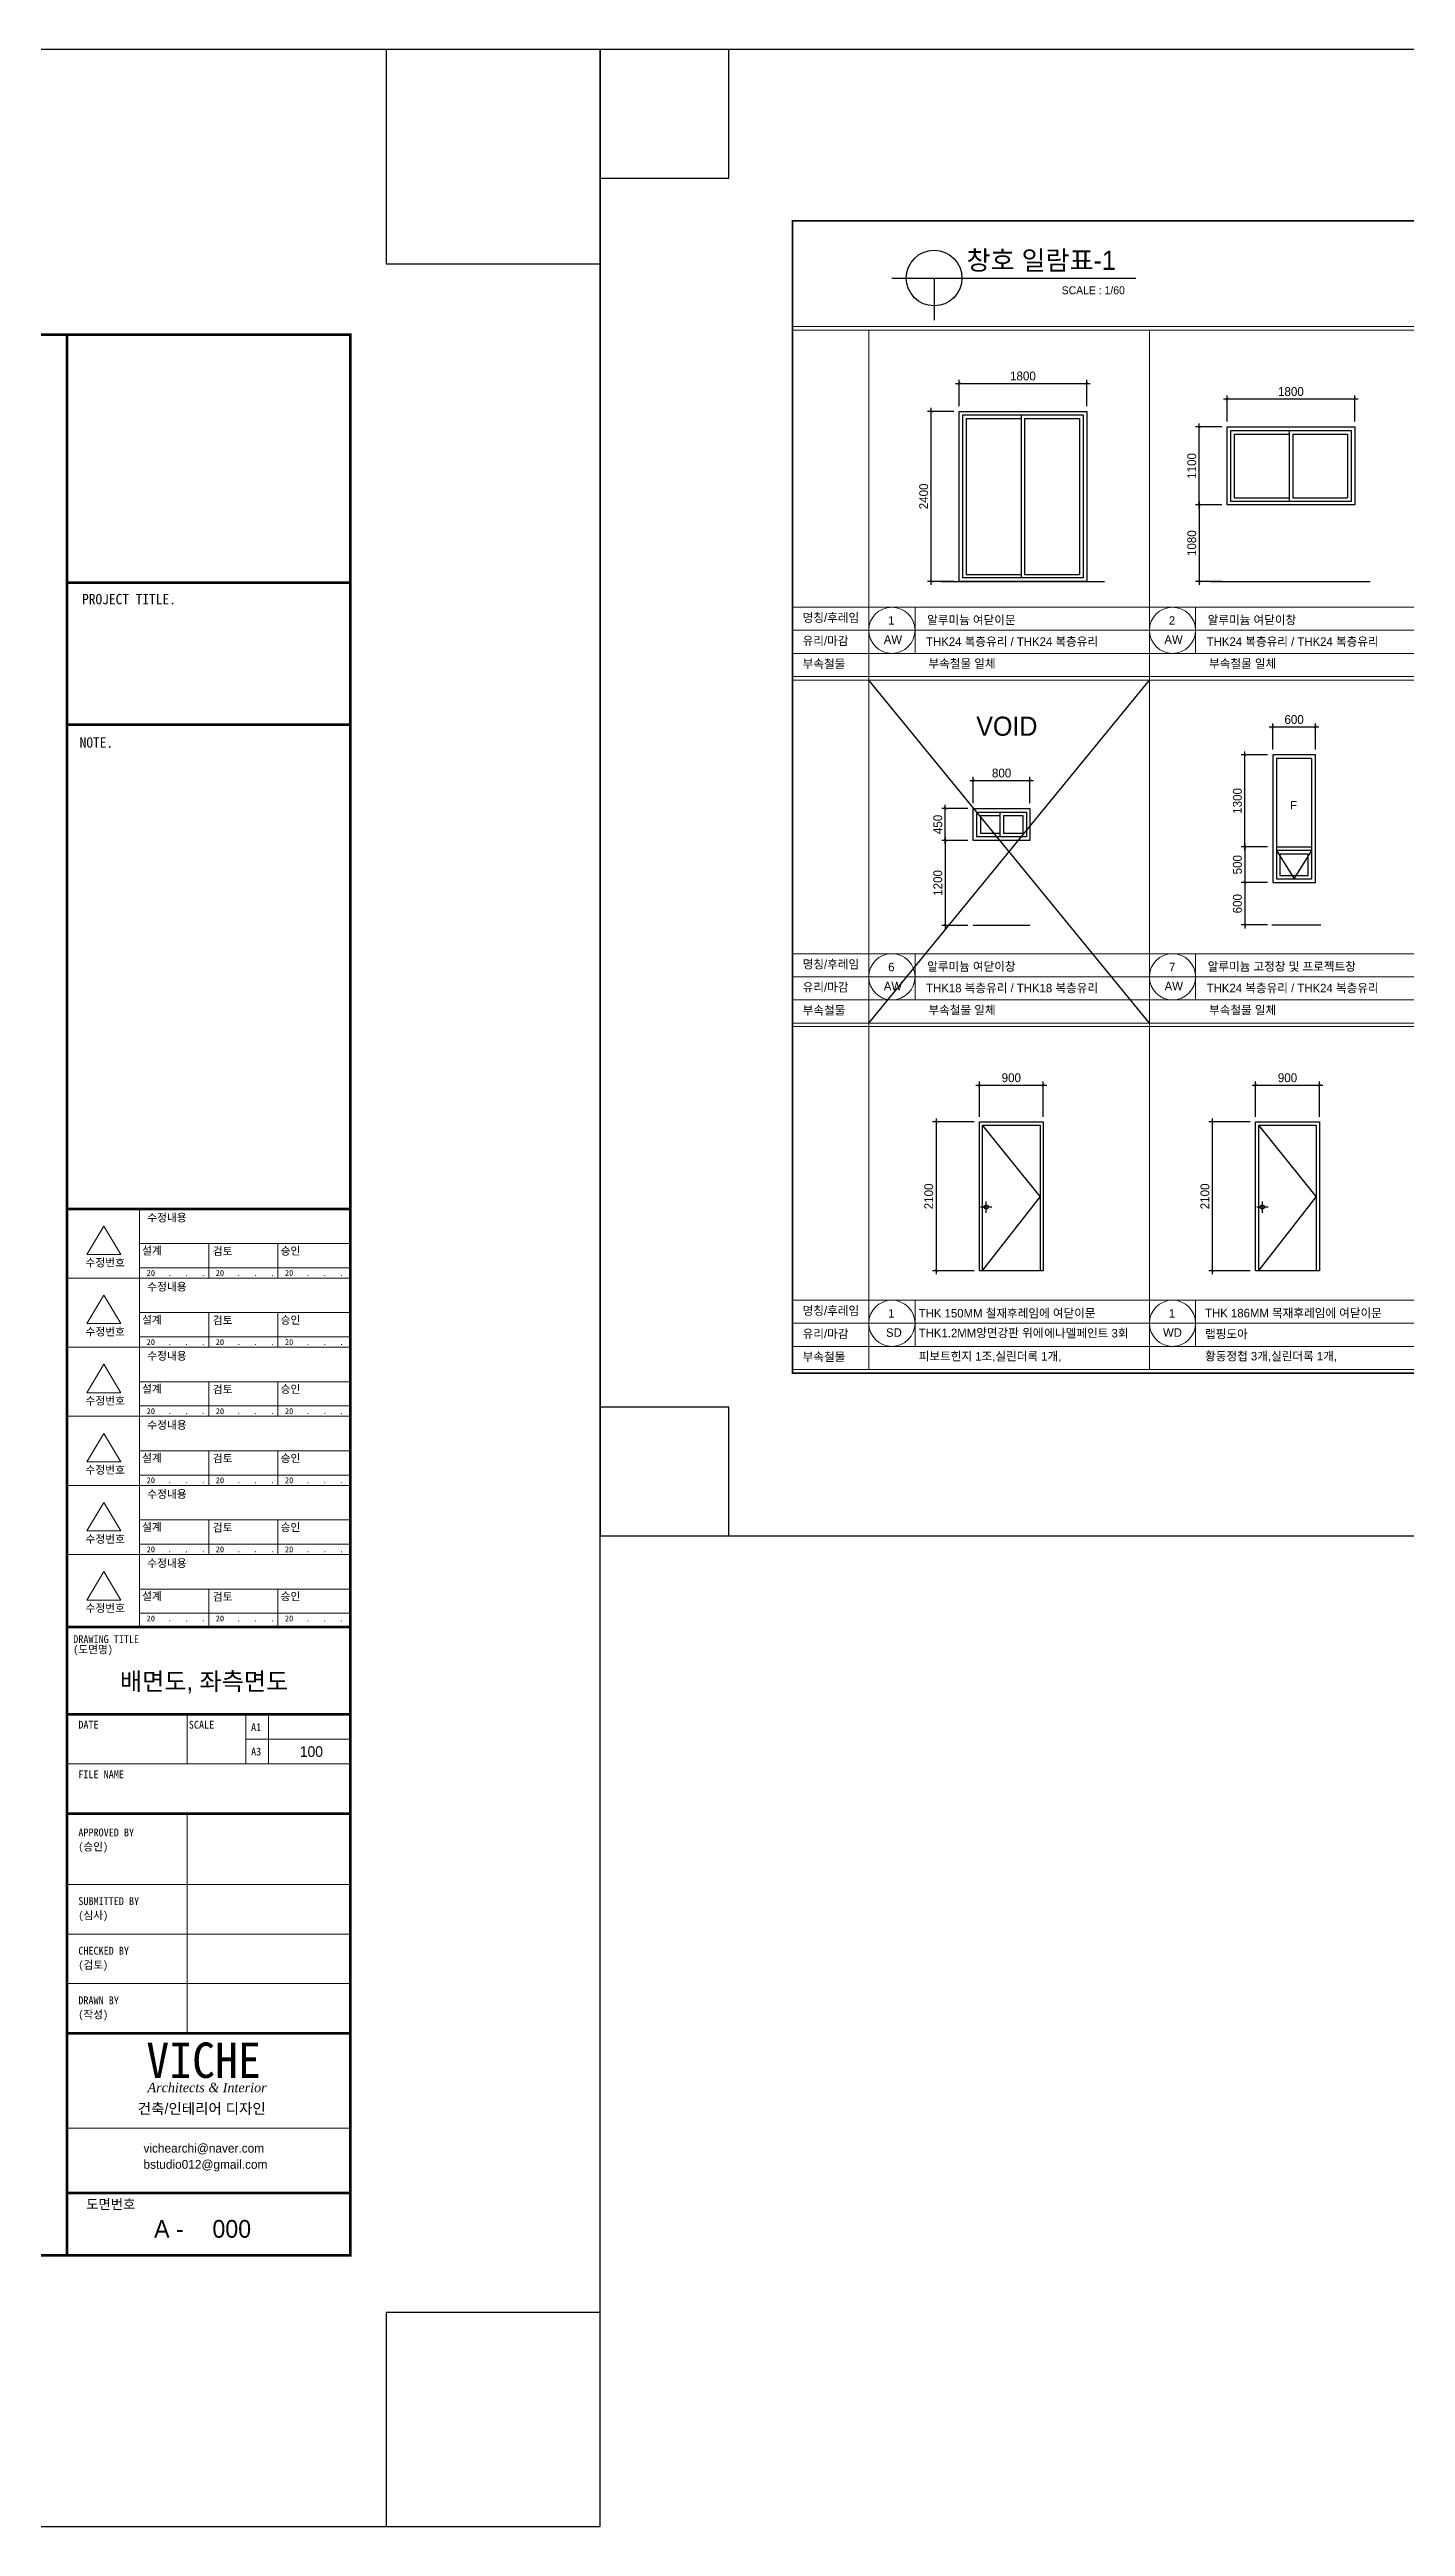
# Model space of a CAD drawing. Header units: millimetres. Extents: x 2237537 to 2823092, y 532110 to 734861.
# Drawn here: x 2440566 to 2459702, y 664947 to 699904 of the extents above; entities that cross this region are included whole.
import ezdxf
from ezdxf.enums import TextEntityAlignment as Align
from ezdxf.lldxf.tags import DXFTag

# ---------------------------------------------------------------- set-up
doc = ezdxf.new("R2010")
doc.units = ezdxf.units.MM
doc.header["$LTSCALE"] = 300
doc.header["$MEASUREMENT"] = 0
doc.layers.get('0').update_dxf_attribs({"lineweight": 0})
for name, color, linetype in [('2', 2, 'Continuous'), ("A'_CWAL", 2, 'Continuous'), ('A-ELEV-2', 2, 'Continuous'), ('A-GLAZ-SILL', 1, 'Continuous'), ('A-SHT', 9, 'Continuous'), ('BOX-T1', 3, 'Continuous'), ('BOX-T2', 4, 'Continuous'), ('CEN', 1, 'CEN'), ('COL', 2, 'Continuous'), ('DIM', 7, 'Continuous'), ('ELE', 6, 'Continuous'), ('Elev_Plan_S', 7, 'Continuous'), ('FORM', 4, 'Continuous'), ('TEX', 3, 'Continuous'), ('WALL1', 2, 'Continuous'), ('WID', 4, 'Continuous'), ('도면층4', 3, 'Continuous')]:
    doc.layers.add(name, color=color, linetype=linetype)
doc.styles.add('box3', font='Expo M.ttf')
doc.styles.add('box4', font='GulimChe.ttf')
doc.styles.add('doul2', font='TIMESI.TTF')
doc.styles.add('M', font='H2HDRM.TTF')
doc.styles.add('RXHS', font='Expo M.ttf')
doc.styles.add('STYLE1', font='DotumChe.ttf')
doc.styles.add('도면명', font='H2HDRM.TTF')
doc.styles.add('주열', font='Dotum.ttf')
doc.styles.add('타이틀', font='H2HDRM.TTF')
tags = doc.linetypes.add('CEN', pattern=[62, 60, -1, 0, -1]).pattern_tags.tags
tags[10:11] = [DXFTag(74, 4), DXFTag(75, 0), DXFTag(340, '0'), DXFTag(46, 1.0), DXFTag(50, 0.0), DXFTag(44, 0.0), DXFTag(45, 0.0)]
tags[8:9] = [DXFTag(74, 4), DXFTag(75, 0), DXFTag(340, '0'), DXFTag(46, 1.0), DXFTag(50, 0.0), DXFTag(44, 0.0), DXFTag(45, 0.0)]
tags[6:7] = [DXFTag(74, 4), DXFTag(75, 0), DXFTag(340, '0'), DXFTag(46, 1.0), DXFTag(50, 0.0), DXFTag(44, 0.0), DXFTag(45, 0.0)]
tags[4:5] = [DXFTag(74, 4), DXFTag(75, 0), DXFTag(340, '0'), DXFTag(46, 1.0), DXFTag(50, 0.0), DXFTag(44, 0.0), DXFTag(45, 0.0)]
doc.dimstyles.new('M_DIMS_1_50', dxfattribs={"dimscale": 25, "dimtxt": 5, "dimasz": 1.5, "dimexe": 2, "dimexo": 3, "dimgap": 1, "dimtad": 0, "dimdec": 0, "dimlfac": -1, "dimzin": 3, "dimdsep": 46, "dimtxsty": 'M', "dimblk": 'ARCHTICK', "dimcen": 1, "dimdle": 2, "dimclrt": 256, "dimadec": 0, "dimazin": 0, "dimtfac": 0.75, "dimtdec": 0, "dimtix": 1, "dimtmove": 1, "dimatfit": 3, "dimfxl": 1, "dimtvp": 0.75, "dimtolj": 1, "dimtzin": 0, "dimlwd": -1, "dimlwe": -1, "dimarcsym": 0})

# ---------------------------------------------------------------- blocks, each defined once
blk = doc.blocks.new('_ArchTick')
at = {"color": 0, "linetype": 'ByBlock', "const_width": 0.15}
blk.add_lwpolyline([(-0.5, -0.5), (0.5, 0.5)], dxfattribs=at)
blk = doc.blocks.new('*D82')
at = {"layer": 'DEFPOINTS', "color": 0, "ltscale": 10000}
for p in [(2453689, 684768), (2453079, 682668), (2453689, 682668)]:
    blk.add_point(p, dxfattribs=at)
at = {"layer": 'Elev_Plan_S', "color": 0, "ltscale": 10000}
for p, q in [((2453079, 684818), (2453079, 682618)), ((2453614, 684768), (2453029, 684768)), ((2453614, 682668), (2453029, 682668))]:
    blk.add_line(p, q, dxfattribs=at)
at = {"layer": 'Elev_Plan_S', "color": 0, "ltscale": 10000, "xscale": 37.5, "yscale": 37.5, "zscale": 37.5}
for p, rotation in [((2453079, 684768), 90), ((2453079, 682668), 270)]:
    blk.add_blockref('_ArchTick', p, dxfattribs=dict(at, rotation=rotation))
at = {"layer": 'Elev_Plan_S', "ltscale": 10000, "insert": (2452974, 683718), "char_height": 125, "attachment_point": 5, "rotation": 90, "style": 'M'}
blk.add_mtext('\\A1;2100', dxfattribs=at)
blk = doc.blocks.new('*D83')
at = {"layer": 'DEFPOINTS', "color": 0, "ltscale": 10000}
for p in [(2454589, 685288), (2453689, 684768), (2454589, 684768)]:
    blk.add_point(p, dxfattribs=at)
at = {"layer": 'Elev_Plan_S', "color": 0, "ltscale": 10000}
for p, q in [((2453639, 685288), (2454639, 685288)), ((2453689, 684843), (2453689, 685338)), ((2454589, 684843), (2454589, 685338))]:
    blk.add_line(p, q, dxfattribs=at)
at = {"layer": 'Elev_Plan_S', "color": 0, "ltscale": 10000, "xscale": 37.5, "yscale": 37.5, "zscale": 37.5, "rotation": 180}
blk.add_blockref('_ArchTick', (2453689, 685288), dxfattribs=at)
at = {"layer": 'Elev_Plan_S', "color": 0, "ltscale": 10000, "xscale": 37.5, "yscale": 37.5, "zscale": 37.5}
blk.add_blockref('_ArchTick', (2454589, 685288), dxfattribs=at)
at = {"layer": 'Elev_Plan_S', "ltscale": 10000, "insert": (2454139, 685392), "char_height": 125, "attachment_point": 5, "style": 'M'}
blk.add_mtext('\\A1;900', dxfattribs=at)
blk = doc.blocks.new('*D84')
at = {"layer": 'DEFPOINTS', "color": 0, "ltscale": 10000}
for p in [(2457587, 684768), (2456976, 682668), (2457587, 682668)]:
    blk.add_point(p, dxfattribs=at)
at = {"layer": 'Elev_Plan_S', "color": 0, "ltscale": 10000}
for p, q in [((2456976, 684818), (2456976, 682618)), ((2457512, 684768), (2456926, 684768)), ((2457512, 682668), (2456926, 682668))]:
    blk.add_line(p, q, dxfattribs=at)
at = {"layer": 'Elev_Plan_S', "color": 0, "ltscale": 10000, "xscale": 37.5, "yscale": 37.5, "zscale": 37.5}
for p, rotation in [((2456976, 684768), 90), ((2456976, 682668), 270)]:
    blk.add_blockref('_ArchTick', p, dxfattribs=dict(at, rotation=rotation))
at = {"layer": 'Elev_Plan_S', "ltscale": 10000, "insert": (2456872, 683718), "char_height": 125, "attachment_point": 5, "rotation": 90, "style": 'M'}
blk.add_mtext('\\A1;2100', dxfattribs=at)
blk = doc.blocks.new('*D85')
at = {"layer": 'DEFPOINTS', "color": 0, "ltscale": 10000}
for p in [(2458487, 685288), (2457587, 684768), (2458487, 684768)]:
    blk.add_point(p, dxfattribs=at)
at = {"layer": 'Elev_Plan_S', "color": 0, "ltscale": 10000}
for p, q in [((2457537, 685288), (2458537, 685288)), ((2457587, 684843), (2457587, 685338)), ((2458487, 684843), (2458487, 685338))]:
    blk.add_line(p, q, dxfattribs=at)
at = {"layer": 'Elev_Plan_S', "color": 0, "ltscale": 10000, "xscale": 37.5, "yscale": 37.5, "zscale": 37.5, "rotation": 180}
blk.add_blockref('_ArchTick', (2457587, 685288), dxfattribs=at)
at = {"layer": 'Elev_Plan_S', "color": 0, "ltscale": 10000, "xscale": 37.5, "yscale": 37.5, "zscale": 37.5}
blk.add_blockref('_ArchTick', (2458487, 685288), dxfattribs=at)
at = {"layer": 'Elev_Plan_S', "ltscale": 10000, "insert": (2458037, 685392), "char_height": 125, "attachment_point": 5, "style": 'M'}
blk.add_mtext('\\A1;900', dxfattribs=at)
blk = doc.blocks.new('*D86')
at = {"layer": 'DEFPOINTS', "color": 0, "ltscale": 10000}
for p in [(2457185, 693477), (2456790, 692397), (2457185, 692397)]:
    blk.add_point(p, dxfattribs=at)
at = {"layer": 'Elev_Plan_S', "color": 0, "ltscale": 10000}
for p, q in [((2457110, 693477), (2456740, 693477)), ((2456790, 693527), (2456790, 692347)), ((2457110, 692397), (2456740, 692397))]:
    blk.add_line(p, q, dxfattribs=at)
at = {"layer": 'Elev_Plan_S', "color": 0, "ltscale": 10000, "xscale": 37.5, "yscale": 37.5, "zscale": 37.5}
for p, rotation in [((2456790, 693477), 90), ((2456790, 692397), 270)]:
    blk.add_blockref('_ArchTick', p, dxfattribs=dict(at, rotation=rotation))
at = {"layer": 'Elev_Plan_S', "ltscale": 10000, "insert": (2456686, 692937), "char_height": 125, "attachment_point": 5, "rotation": 90, "style": 'M'}
blk.add_mtext('\\A1;1080', dxfattribs=at)
blk = doc.blocks.new('*D87')
at = {"layer": 'DEFPOINTS', "color": 0, "ltscale": 10000}
for p in [(2456790, 694577), (2457185, 694577), (2457185, 693477)]:
    blk.add_point(p, dxfattribs=at)
at = {"layer": 'Elev_Plan_S', "color": 0, "ltscale": 10000}
for p, q in [((2456790, 693427), (2456790, 694627)), ((2457110, 694577), (2456740, 694577)), ((2457110, 693477), (2456740, 693477))]:
    blk.add_line(p, q, dxfattribs=at)
at = {"layer": 'Elev_Plan_S', "color": 0, "ltscale": 10000, "xscale": 37.5, "yscale": 37.5, "zscale": 37.5}
for p, rotation in [((2456790, 694577), 90), ((2456790, 693477), 270)]:
    blk.add_blockref('_ArchTick', p, dxfattribs=dict(at, rotation=rotation))
at = {"layer": 'Elev_Plan_S', "ltscale": 10000, "insert": (2456686, 694027), "char_height": 125, "attachment_point": 5, "rotation": 90, "style": 'M'}
blk.add_mtext('\\A1;1100', dxfattribs=at)
blk = doc.blocks.new('*D88')
at = {"layer": 'DEFPOINTS', "color": 0, "ltscale": 10000}
for p in [(2458985, 694972), (2457185, 694577), (2458985, 694577)]:
    blk.add_point(p, dxfattribs=at)
at = {"layer": 'Elev_Plan_S', "color": 0, "ltscale": 10000}
for p, q in [((2457135, 694972), (2459035, 694972)), ((2457185, 694652), (2457185, 695022)), ((2458985, 694652), (2458985, 695022))]:
    blk.add_line(p, q, dxfattribs=at)
at = {"layer": 'Elev_Plan_S', "color": 0, "ltscale": 10000, "xscale": 37.5, "yscale": 37.5, "zscale": 37.5, "rotation": 180}
blk.add_blockref('_ArchTick', (2457185, 694972), dxfattribs=at)
at = {"layer": 'Elev_Plan_S', "color": 0, "ltscale": 10000, "xscale": 37.5, "yscale": 37.5, "zscale": 37.5}
blk.add_blockref('_ArchTick', (2458985, 694972), dxfattribs=at)
at = {"layer": 'Elev_Plan_S', "ltscale": 10000, "insert": (2458085, 695076), "char_height": 125, "attachment_point": 5, "style": 'M'}
blk.add_mtext('\\A1;1800', dxfattribs=at)
blk = doc.blocks.new('*D7')
at = {"layer": 'DEFPOINTS', "color": 0, "ltscale": 10000}
for p in [(2453008, 694797), (2453403, 694797), (2453403, 692397)]:
    blk.add_point(p, dxfattribs=at)
at = {"layer": 'Elev_Plan_S', "color": 0, "ltscale": 10000}
for p, q in [((2453328, 694797), (2452958, 694797)), ((2453008, 692347), (2453008, 694847)), ((2453328, 692397), (2452958, 692397))]:
    blk.add_line(p, q, dxfattribs=at)
at = {"layer": 'Elev_Plan_S', "color": 0, "ltscale": 10000, "xscale": 37.5, "yscale": 37.5, "zscale": 37.5}
for p, rotation in [((2453008, 694797), 90), ((2453008, 692397), 270)]:
    blk.add_blockref('_ArchTick', p, dxfattribs=dict(at, rotation=rotation))
at = {"layer": 'Elev_Plan_S', "ltscale": 10000, "insert": (2452903, 693597), "char_height": 125, "attachment_point": 5, "rotation": 90, "style": 'M'}
blk.add_mtext('\\A1;2400', dxfattribs=at)
blk = doc.blocks.new('*D8')
at = {"layer": 'DEFPOINTS', "color": 0, "ltscale": 10000}
for p in [(2455203, 695192), (2453403, 694797), (2455203, 694797)]:
    blk.add_point(p, dxfattribs=at)
at = {"layer": 'Elev_Plan_S', "color": 0, "ltscale": 10000}
for p, q in [((2453353, 695192), (2455253, 695192)), ((2453403, 694872), (2453403, 695242)), ((2455203, 694872), (2455203, 695242))]:
    blk.add_line(p, q, dxfattribs=at)
at = {"layer": 'Elev_Plan_S', "color": 0, "ltscale": 10000, "xscale": 37.5, "yscale": 37.5, "zscale": 37.5, "rotation": 180}
blk.add_blockref('_ArchTick', (2453403, 695192), dxfattribs=at)
at = {"layer": 'Elev_Plan_S', "color": 0, "ltscale": 10000, "xscale": 37.5, "yscale": 37.5, "zscale": 37.5}
blk.add_blockref('_ArchTick', (2455203, 695192), dxfattribs=at)
at = {"layer": 'Elev_Plan_S', "ltscale": 10000, "insert": (2454303, 695296), "char_height": 125, "attachment_point": 5, "style": 'M'}
blk.add_mtext('\\A1;1800', dxfattribs=at)
blk = doc.blocks.new('*D161')
at = {"layer": 'DEFPOINTS', "color": 0, "ltscale": 10000}
for p in [(2453602, 688742), (2453207, 687542), (2453602, 687542)]:
    blk.add_point(p, dxfattribs=at)
at = {"layer": 'Elev_Plan_S', "color": 0, "ltscale": 10000}
for p, q in [((2453527, 688742), (2453157, 688742)), ((2453207, 688792), (2453207, 687492)), ((2453527, 687542), (2453157, 687542))]:
    blk.add_line(p, q, dxfattribs=at)
at = {"layer": 'Elev_Plan_S', "color": 0, "ltscale": 10000, "xscale": 37.5, "yscale": 37.5, "zscale": 37.5}
for p, rotation in [((2453207, 688742), 90), ((2453207, 687542), 270)]:
    blk.add_blockref('_ArchTick', p, dxfattribs=dict(at, rotation=rotation))
at = {"layer": 'Elev_Plan_S', "ltscale": 10000, "insert": (2453102, 688142), "char_height": 125, "attachment_point": 5, "rotation": 90, "style": 'M'}
blk.add_mtext('\\A1;1200', dxfattribs=at)
blk = doc.blocks.new('*D162')
at = {"layer": 'DEFPOINTS', "color": 0, "ltscale": 10000}
for p in [(2453207, 689192), (2453602, 689192), (2453602, 688742)]:
    blk.add_point(p, dxfattribs=at)
at = {"layer": 'Elev_Plan_S', "color": 0, "ltscale": 10000}
for p, q in [((2453527, 689192), (2453157, 689192)), ((2453207, 688692), (2453207, 689242)), ((2453527, 688742), (2453157, 688742))]:
    blk.add_line(p, q, dxfattribs=at)
at = {"layer": 'Elev_Plan_S', "color": 0, "ltscale": 10000, "xscale": 37.5, "yscale": 37.5, "zscale": 37.5}
for p, rotation in [((2453207, 689192), 90), ((2453207, 688742), 270)]:
    blk.add_blockref('_ArchTick', p, dxfattribs=dict(at, rotation=rotation))
at = {"layer": 'Elev_Plan_S', "ltscale": 10000, "insert": (2453102, 688967), "char_height": 125, "attachment_point": 5, "rotation": 90, "style": 'M'}
blk.add_mtext('\\A1;450', dxfattribs=at)
blk = doc.blocks.new('*D163')
at = {"layer": 'DEFPOINTS', "color": 0, "ltscale": 10000}
for p in [(2454402, 689587), (2453602, 689192), (2454402, 689192)]:
    blk.add_point(p, dxfattribs=at)
at = {"layer": 'Elev_Plan_S', "color": 0, "ltscale": 10000}
for p, q in [((2453552, 689587), (2454452, 689587)), ((2453602, 689267), (2453602, 689637)), ((2454402, 689267), (2454402, 689637))]:
    blk.add_line(p, q, dxfattribs=at)
at = {"layer": 'Elev_Plan_S', "color": 0, "ltscale": 10000, "xscale": 37.5, "yscale": 37.5, "zscale": 37.5, "rotation": 180}
blk.add_blockref('_ArchTick', (2453602, 689587), dxfattribs=at)
at = {"layer": 'Elev_Plan_S', "color": 0, "ltscale": 10000, "xscale": 37.5, "yscale": 37.5, "zscale": 37.5}
blk.add_blockref('_ArchTick', (2454402, 689587), dxfattribs=at)
at = {"layer": 'Elev_Plan_S', "ltscale": 10000, "insert": (2454002, 689692), "char_height": 125, "attachment_point": 5, "style": 'M'}
blk.add_mtext('\\A1;800', dxfattribs=at)
blk = doc.blocks.new('*D164')
at = {"layer": 'DEFPOINTS', "color": 0, "ltscale": 10000}
for p in [(2457830, 688649), (2457435, 688149), (2457830, 688149)]:
    blk.add_point(p, dxfattribs=at)
at = {"layer": 'Elev_Plan_S', "color": 0, "ltscale": 10000}
for p, q in [((2457435, 688699), (2457435, 688099)), ((2457755, 688649), (2457385, 688649)), ((2457755, 688149), (2457385, 688149))]:
    blk.add_line(p, q, dxfattribs=at)
at = {"layer": 'Elev_Plan_S', "color": 0, "ltscale": 10000, "xscale": 37.5, "yscale": 37.5, "zscale": 37.5}
for p, rotation in [((2457435, 688649), 90), ((2457435, 688149), 270)]:
    blk.add_blockref('_ArchTick', p, dxfattribs=dict(at, rotation=rotation))
at = {"layer": 'Elev_Plan_S', "ltscale": 10000, "insert": (2457330, 688399), "char_height": 125, "attachment_point": 5, "rotation": 90, "style": 'M'}
blk.add_mtext('\\A1;500', dxfattribs=at)
blk = doc.blocks.new('*D165')
at = {"layer": 'DEFPOINTS', "color": 0, "ltscale": 10000}
for p in [(2457435, 689949), (2457830, 689949), (2457830, 688649)]:
    blk.add_point(p, dxfattribs=at)
at = {"layer": 'Elev_Plan_S', "color": 0, "ltscale": 10000}
for p, q in [((2457755, 689949), (2457385, 689949)), ((2457435, 688599), (2457435, 689999)), ((2457755, 688649), (2457385, 688649))]:
    blk.add_line(p, q, dxfattribs=at)
at = {"layer": 'Elev_Plan_S', "color": 0, "ltscale": 10000, "xscale": 37.5, "yscale": 37.5, "zscale": 37.5}
for p, rotation in [((2457435, 689949), 90), ((2457435, 688649), 270)]:
    blk.add_blockref('_ArchTick', p, dxfattribs=dict(at, rotation=rotation))
at = {"layer": 'Elev_Plan_S', "ltscale": 10000, "insert": (2457330, 689299), "char_height": 125, "attachment_point": 5, "rotation": 90, "style": 'M'}
blk.add_mtext('\\A1;1300', dxfattribs=at)
blk = doc.blocks.new('*D166')
at = {"layer": 'DEFPOINTS', "color": 0, "ltscale": 10000}
for p in [(2458430, 690344), (2457830, 689949), (2458430, 689949)]:
    blk.add_point(p, dxfattribs=at)
at = {"layer": 'Elev_Plan_S', "color": 0, "ltscale": 10000}
for p, q in [((2457780, 690344), (2458480, 690344)), ((2457830, 690024), (2457830, 690394)), ((2458430, 690024), (2458430, 690394))]:
    blk.add_line(p, q, dxfattribs=at)
at = {"layer": 'Elev_Plan_S', "color": 0, "ltscale": 10000, "xscale": 37.5, "yscale": 37.5, "zscale": 37.5, "rotation": 180}
blk.add_blockref('_ArchTick', (2457830, 690344), dxfattribs=at)
at = {"layer": 'Elev_Plan_S', "color": 0, "ltscale": 10000, "xscale": 37.5, "yscale": 37.5, "zscale": 37.5}
blk.add_blockref('_ArchTick', (2458430, 690344), dxfattribs=at)
at = {"layer": 'Elev_Plan_S', "ltscale": 10000, "insert": (2458130, 690448), "char_height": 125, "attachment_point": 5, "style": 'M'}
blk.add_mtext('\\A1;600', dxfattribs=at)
blk = doc.blocks.new('*D167')
at = {"layer": 'DEFPOINTS', "color": 0, "ltscale": 10000}
for p in [(2457830, 688149), (2457435, 687549), (2457830, 687549)]:
    blk.add_point(p, dxfattribs=at)
at = {"layer": 'Elev_Plan_S', "color": 0, "ltscale": 10000}
for p, q in [((2457755, 688149), (2457385, 688149)), ((2457435, 688199), (2457435, 687499)), ((2457755, 687549), (2457385, 687549))]:
    blk.add_line(p, q, dxfattribs=at)
at = {"layer": 'Elev_Plan_S', "color": 0, "ltscale": 10000, "xscale": 37.5, "yscale": 37.5, "zscale": 37.5}
for p, rotation in [((2457435, 688149), 90), ((2457435, 687549), 270)]:
    blk.add_blockref('_ArchTick', p, dxfattribs=dict(at, rotation=rotation))
at = {"layer": 'Elev_Plan_S', "ltscale": 10000, "insert": (2457330, 687849), "char_height": 125, "attachment_point": 5, "rotation": 90, "style": 'M'}
blk.add_mtext('\\A1;600', dxfattribs=at)
blk = doc.blocks.new('FORM')
for p, q in [((156736, 34982), (156736, 34282)), ((157563, 34982), (157563, 34282)), ((157883, 34982), (157883, 34282)), ((157563, 34632), (159038, 34632)), ((155038, 34282), (159038, 34282)), ((156736, 33582), (156736, 30482)), ((155038, 32582), (159038, 32582)), ((155038, 31882), (159038, 31882)), ((155038, 31182), (159038, 31182))]:
    blk.add_line(p, q)
for points in [[(156063, 42115), (156063, 41140)], [(155561, 41874), (155320, 41473), (155801, 41473), (155561, 41874)], [(156063, 41627), (159038, 41627)], [(157039, 41627), (157039, 41140)], [(158014, 41627), (158014, 41140)], [(156063, 41286), (159038, 41286)], [(155038, 41140), (159038, 41140)], [(155038, 41140), (159038, 41140)], [(156063, 41140), (156063, 40164)], [(155561, 40899), (155320, 40497), (155801, 40497), (155561, 40899)], [(156063, 40652), (159038, 40652)], [(157039, 40652), (157039, 40164)], [(158014, 40652), (158014, 40164)], [(156063, 40311), (159038, 40311)], [(155038, 40164), (159038, 40164)], [(155038, 40164), (159038, 40164)], [(155561, 39924), (155320, 39522), (155801, 39522), (155561, 39924)], [(156063, 40164), (156063, 39189)], [(156063, 39677), (159038, 39677)], [(157039, 39677), (157039, 39189)], [(158014, 39677), (158014, 39189)], [(155038, 39189), (159038, 39189)], [(155038, 39189), (159038, 39189)], [(156063, 39335), (159038, 39335)], [(156063, 39189), (156063, 38214)], [(155561, 38948), (155320, 38547), (155801, 38547), (155561, 38948)], [(156063, 38702), (159038, 38702)], [(157039, 38702), (157039, 38214)], [(158014, 38702), (158014, 38214)], [(155038, 38214), (159038, 38214)], [(155038, 38214), (159038, 38214)], [(156063, 38360), (159038, 38360)], [(156063, 38214), (156063, 37239)], [(155561, 37973), (155320, 37571), (155801, 37571), (155561, 37973)], [(156063, 37726), (159038, 37726)], [(157039, 37726), (157039, 37239)], [(158014, 37726), (158014, 37239)], [(155038, 37239), (159038, 37239)], [(155038, 37239), (159038, 37239)], [(156063, 37385), (159038, 37385)], [(156063, 37239), (156063, 36213)], [(155561, 36998), (155320, 36596), (155801, 36596), (155561, 36998)], [(156063, 36751), (159038, 36751)], [(157039, 36751), (157039, 36213)], [(158014, 36751), (158014, 36213)], [(156063, 36410), (159038, 36410)], [(155038, 29140), (159038, 29140)]]:
    blk.add_lwpolyline(points)
at = {"layer": 'A-SHT'}
blk.add_lwpolyline([(157038, 42115), (159038, 42115)], dxfattribs=at)
at = {"layer": 'FORM', "flags": 128}
blk.add_lwpolyline([(162564, 26543), (159542, 26543), (159542, 23521), (162564, 23521), (162564, 58478), (159542, 58478), (159542, 55456), (162564, 55456), (162564, 58478), (115719, 58478), (115719, 55456), (118742, 55456), (118742, 58478), (115719, 58478), (115719, 23521), (118742, 23521), (118742, 26543), (115719, 26543), (115719, 23521), (162564, 23521)], dxfattribs=at)
at = {"layer": 'FORM', "const_width": 37.8}
blk.add_lwpolyline([(120245, 27347), (120245, 54452), (159038, 54452), (159038, 27347)], close=True, dxfattribs=at)
at = {"layer": 'FORM'}
for points, const_width in [([(159038, 50952), (155038, 50952)], 37.5), ([(159038, 48952), (155038, 48952)], 37.5), ([(155038, 42115), (159038, 42115)], 37.5), ([(155038, 36213), (159038, 36213)], 37.5), ([(155038, 34982), (159038, 34982)], 37.5), ([(155038, 33582), (159038, 33582)], 37.1), ([(155038, 30482), (159038, 30482)], 37.1), ([(155038, 28225), (159038, 28225)], 37.5)]:
    blk.add_lwpolyline(points, dxfattribs=dict(at, const_width=const_width))
at = {"layer": 'BOX-T2', "style": 'box4'}
for s, height, p in [('PROJECT TITLE.', 146.29, (155914, 50649)), ('NOTE.', 146.3, (155454, 48625))]:
    blk.add_text(s, height=height, dxfattribs=at).set_placement(p, align=Align.CENTER)
for s, height, p in [('수정내용', 110.6, (156172, 41937)), ('수정번호', 110.6, (155301, 41303)), ('설계', 110.6, (156098, 41472)), ('20   .   .   .', 82.9, (156163, 41171)), ('검토', 110.6, (157097, 41464)), ('20   .   .   .', 82.9, (157138, 41171)), ('승인', 110.6, (158054, 41468)), ('20   .   .   .', 82.9, (158114, 41171)), ('수정내용', 110.6, (156172, 40962)), ('설계', 110.6, (156098, 40496)), ('검토', 110.6, (157097, 40488)), ('승인', 110.6, (158054, 40493)), ('수정번호', 110.6, (155301, 40328)), ('20   .   .   .', 82.9, (156163, 40195)), ('20   .   .   .', 82.9, (157138, 40195)), ('20   .   .   .', 82.9, (158114, 40195)), ('수정내용', 110.6, (156172, 39986)), ('설계', 110.6, (156098, 39521)), ('검토', 110.6, (157097, 39513)), ('승인', 110.6, (158054, 39518)), ('수정번호', 110.6, (155301, 39353)), ('20   .   .   .', 82.9, (156163, 39220)), ('20   .   .   .', 82.9, (157138, 39220)), ('20   .   .   .', 82.9, (158114, 39220)), ('수정내용', 110.6, (156172, 39011)), ('수정번호', 110.6, (155301, 38377)), ('설계', 110.6, (156098, 38546)), ('검토', 110.6, (157097, 38538)), ('승인', 110.6, (158054, 38542)), ('20   .   .   .', 82.9, (156163, 38245)), ('수정내용', 110.6, (156172, 38036)), ('20   .   .   .', 82.9, (157138, 38245)), ('20   .   .   .', 82.9, (158114, 38245)), ('수정번호', 110.6, (155301, 37402)), ('설계', 110.6, (156098, 37571)), ('검토', 110.6, (157097, 37563)), ('승인', 110.6, (158054, 37567)), ('20   .   .   .', 82.9, (156163, 37270)), ('수정내용', 110.6, (156172, 37061)), ('20   .   .   .', 82.9, (157138, 37270)), ('20   .   .   .', 82.9, (158114, 37270)), ('설계', 110.6, (156098, 36595)), ('검토', 110.6, (157097, 36587)), ('승인', 110.6, (158054, 36592)), ('수정번호', 110.6, (155301, 36427)), ('20   .   .   .', 82.9, (156163, 36294)), ('20   .   .   .', 82.9, (157138, 36294)), ('20   .   .   .', 82.9, (158114, 36294)), ('DRAWING TITLE', 110.59, (155127, 35989)), ('(도면명)', 110.6, (155127, 35843)), ('DATE', 110.6, (155199, 34781)), ('SCALE', 110.6, (156759, 34781)), ('A1', 110.6, (157637, 34746)), ('A3', 110.6, (157637, 34402)), ('FILE NAME', 110.6, (155199, 34081)), ('APPROVED BY', 110.59, (155199, 33260)), ('(승인)', 110.6, (155199, 33060)), ('SUBMITTED BY', 110.59, (155199, 32291)), ('(심사)', 110.6, (155199, 32091)), ('CHECKED BY', 110.6, (155199, 31591)), ('(검토)', 110.6, (155199, 31391)), ('DRAWN BY', 110.6, (155199, 30891)), ('(작성)', 110.6, (155199, 30691)), ('도면번호', 138.3, (155310, 28000))]:
    blk.add_text(s, height=height, dxfattribs=at).set_placement(p)

msp = doc.modelspace()

# ---------------------------------------------------------------- linework, layer by layer
at = {"color": 2}
for p, q in [((2471927.8, 695995), (2451046.9, 695995)), ((2471927.8, 695945), (2451046.9, 695945)), ((2452127.8, 695945), (2452127.8, 681275)), ((2456087.8, 681275), (2456087.8, 695945)), ((2471927.8, 691055), (2451046.9, 691055)), ((2471927.8, 691005), (2451046.9, 691005)), ((2471927.8, 686165), (2451046.9, 686165)), ((2471927.8, 686115), (2451046.9, 686115)), ((2471927.8, 681275), (2451046.9, 681275))]:
    msp.add_line(p, q, dxfattribs=at)
at = {"ltscale": 10000}
for p, q in [((2471927.8, 692033), (2451046.9, 692033)), ((2452779.8, 692033), (2452779.8, 691381)), ((2456739.8, 692033), (2456739.8, 691381)), ((2471927.8, 691707), (2451046.9, 691707)), ((2471927.8, 691381), (2451046.9, 691381)), ((2471927.8, 687143), (2451046.9, 687143)), ((2452779.8, 687143), (2452779.8, 686491)), ((2456739.8, 687143), (2456739.8, 686491)), ((2471927.8, 686817), (2451046.9, 686817)), ((2471927.8, 686491), (2451046.9, 686491)), ((2471927.8, 682253), (2451046.9, 682253)), ((2452779.8, 682253), (2452779.8, 681601)), ((2456739.8, 682253), (2456739.8, 681601)), ((2471927.8, 681927), (2451046.9, 681927)), ((2471927.8, 681601), (2451046.9, 681601))]:
    msp.add_line(p, q, dxfattribs=at)
msp.add_line((2471927.8, 681225), (2451046.9, 681225))
for centre in [(2452453.8, 691707), (2456413.8, 691707), (2452453.8, 686817), (2456413.8, 686817), (2452453.8, 681927), (2456413.8, 681927)]:
    msp.add_circle(centre, 326, dxfattribs=at)
at = {"layer": '2'}
for p, q in [((2456087.8, 686165), (2452127.8, 691005)), ((2452127.8, 686165), (2456087.8, 691005))]:
    msp.add_line(p, q, dxfattribs=at)
msp.add_lwpolyline([(2453402.8, 694796.6), (2455202.8, 694796.6), (2455202.8, 692396.6), (2453402.8, 692396.6)], close=True, dxfattribs=at)
at = {"layer": "A'_CWAL", "ltscale": 10000}
msp.add_lwpolyline([(2457185.4, 694576.6), (2458985.4, 694576.6), (2458985.4, 693476.6), (2457185.4, 693476.6)], close=True, dxfattribs=at)
at = {"layer": 'A-ELEV-2', "ltscale": 2}
for p, q in [((2458429.9, 689948.5), (2457829.9, 689948.5)), ((2457829.9, 689948.5), (2457829.9, 688148.5)), ((2458429.9, 688148.5), (2458429.9, 689948.5)), ((2457829.9, 688148.5), (2458429.9, 688148.5)), ((2453689.3, 682668.2), (2453689.3, 684768.2)), ((2453689.3, 684768.2), (2454589.3, 684768.2)), ((2454589.3, 684768.2), (2454589.3, 682668.2)), ((2457587.1, 682668.2), (2457587.1, 684768.2)), ((2457587.1, 684768.2), (2458487.1, 684768.2)), ((2458487.1, 684768.2), (2458487.1, 682668.2)), ((2454589.3, 682668.2), (2453689.3, 682668.2)), ((2457632.1, 682668.2), (2457587.1, 682668.2)), ((2458487.1, 682668.2), (2457632.1, 682668.2))]:
    msp.add_line(p, q, dxfattribs=at)
msp.add_lwpolyline([(2453602, 689191.9), (2454402, 689191.9), (2454402, 688741.9), (2453602, 688741.9)], close=True, dxfattribs=at)
at = {"layer": 'A-GLAZ-SILL', "ltscale": 2}
for p, q in [((2453734.3, 682668.2), (2453734.3, 684723.2)), ((2453734.3, 684723.2), (2454544.3, 684723.2)), ((2454544.3, 684723.2), (2454544.3, 682668.2)), ((2457632.1, 682668.2), (2457632.1, 684723.2)), ((2457632.1, 684723.2), (2458442.1, 684723.2)), ((2458442.1, 684723.2), (2458442.1, 682668.2))]:
    msp.add_line(p, q, dxfattribs=at)
at = {"layer": 'CEN'}
for p, q in [((2453149.8, 692396.6), (2455455.9, 692396.6)), ((2456951.7, 692396.6), (2459203.6, 692396.6)), ((2457879.9, 688598.5), (2458129.9, 688198.5)), ((2458129.9, 688198.5), (2458379.9, 688598.5)), ((2454402, 687541.9), (2453602, 687541.9)), ((2457816.3, 687548.5), (2458507.3, 687548.5)), ((2454544.3, 683718.1), (2453734.3, 684723.2)), ((2458442.1, 683718.1), (2457632.1, 684723.2)), ((2453864.3, 683568.2), (2453704.3, 683568.2)), ((2454544.3, 683718.1), (2453734.3, 682678.4)), ((2453784.3, 683488.2), (2453784.3, 683648.1)), ((2457762.1, 683568.2), (2457602.1, 683568.2)), ((2458442.1, 683718.1), (2457632.1, 682678.4)), ((2457682.1, 683488.2), (2457682.1, 683648.1))]:
    msp.add_line(p, q, dxfattribs=at)
at = {"layer": 'ELE'}
for centre in [(2453784.3, 683568.2), (2457682.1, 683568.2)]:
    msp.add_circle(centre, 30, dxfattribs=at)
at = {"layer": 'FORM', "const_width": 37.5}
msp.add_lwpolyline([(2440810.8, 668772.5), (2440810.8, 695877.7)], dxfattribs=at)
at = {"layer": 'WALL1'}
for p, q in [((2452454.3, 696678.7), (2455895.7, 696678.7)), ((2453049.3, 696678.7), (2453049.3, 696083.7))]:
    msp.add_line(p, q, dxfattribs=at)
msp.add_circle((2453049.3, 696678.7), 392.5, dxfattribs=at)
at = {"layer": 'WID'}
for p, q in [((2453502.8, 694696.6), (2453502.8, 692496.6)), ((2453502.8, 694696.6), (2454276.6, 694696.6)), ((2454276.6, 694746.6), (2454276.6, 692446.6)), ((2454326.6, 694696.6), (2455102.8, 694696.6)), ((2454326.6, 694696.6), (2454326.6, 692496.6)), ((2455102.8, 694696.6), (2455102.8, 692496.6)), ((2457285.4, 694476.6), (2458060.4, 694476.6)), ((2457285.4, 694476.6), (2457285.4, 693576.6)), ((2458060.4, 694526.6), (2458060.4, 693526.6)), ((2458110.4, 694476.6), (2458885.4, 694476.6)), ((2458110.4, 694476.6), (2458110.4, 693576.6)), ((2458885.4, 694476.6), (2458885.4, 693576.6)), ((2457285.4, 693576.6), (2458060.4, 693576.6)), ((2458110.4, 693576.6), (2458885.4, 693576.6)), ((2453502.8, 692496.6), (2454276.6, 692496.6)), ((2454326.6, 692496.6), (2455102.8, 692496.6)), ((2453702, 689091.9), (2453702, 688841.9)), ((2453702, 689091.9), (2453977, 689091.9)), ((2453977, 689141.9), (2453977, 688791.9)), ((2454027, 689091.9), (2454027, 688841.9)), ((2454027, 689091.9), (2454302, 689091.9)), ((2454302, 689091.9), (2454302, 688841.9)), ((2453702, 688841.9), (2453977, 688841.9)), ((2454027, 688841.9), (2454302, 688841.9)), ((2458379.9, 688648.5), (2457879.9, 688648.5)), ((2458379.9, 688598.5), (2457879.9, 688598.5)), ((2458329.9, 688548.5), (2457929.9, 688548.5))]:
    msp.add_line(p, q, dxfattribs=at)
for points in [[(2453452.8, 694746.6), (2455152.8, 694746.6), (2455152.8, 692446.6), (2453452.8, 692446.6)], [(2457235.4, 694526.6), (2458935.4, 694526.6), (2458935.4, 693526.6), (2457235.4, 693526.6)], [(2458379.9, 688198.5), (2458379.9, 689898.5), (2457879.9, 689898.5), (2457879.9, 688198.5)], [(2453652, 689141.9), (2454352, 689141.9), (2454352, 688791.9), (2453652, 688791.9)]]:
    msp.add_lwpolyline(points, close=True, dxfattribs=at)
msp.add_lwpolyline([(2457929.9, 688548.5), (2457929.9, 688248.5), (2458329.9, 688248.5), (2458329.9, 688548.5)], dxfattribs=at)

# ---------------------------------------------------------------- block references
msp.add_blockref('FORM', (2285772.9, 641425.5))
at = {"xscale": 0.6000000005587935, "yscale": 0.6000000000931323, "zscale": 0.6}
msp.add_blockref('FORM', (2378905.1, 664816.8), dxfattribs=at)

# ---------------------------------------------------------------- texts
at = {"color": 6, "style": 'STYLE1'}
msp.add_text('VICHE', height=500, dxfattribs=at).set_placement((2441931.4, 671276.6))
at = {"layer": 'BOX-T1', "style": 'box3'}
msp.add_text('건축/인테리어 디자인', height=150, dxfattribs=at).set_placement((2441810.9, 670768.7))
for s, p in [('vichearchi@naver.com', (2441891.2, 670184.9)), ('bstudio012@gmail.com', (2441891.2, 669956.9))]:
    msp.add_text(s, height=125, dxfattribs=at).set_placement(p, align=Align.BOTTOM_LEFT)
at = {"layer": 'COL', "style": '타이틀'}
msp.add_text('배면도, 좌측면도', height=250, dxfattribs=at).set_placement((2441558, 676749.1))
at = {"layer": 'DIM', "color": 7, "style": 'RXHS'}
for s, p in [('명칭/후레임', (2451194.2, 691824.9)), ('1', (2452401.7, 691785.6)), ('알루미늄 여닫이문', (2452950.4, 691792.3)), ('2', (2456361.7, 691785.6)), ('알루미늄 여닫이창', (2456910.4, 691792.3)), ('유리/마감', (2451194.2, 691498.9)), ('AW', (2452339.2, 691516.1)), ('THK24 복층유리 / THK24 복층유리', (2452936.9, 691488)), ('AW', (2456299.2, 691516.1)), ('THK24 복층유리 / THK24 복층유리', (2456896.9, 691488)), ('부속철물', (2451194.2, 691172.9)), ('부속철물 일체', (2452969.5, 691177.1)), ('부속철물 일체', (2456929.5, 691177.1)), ('F', (2458073.3, 689178.9)), ('명칭/후레임', (2451194.2, 686934.9)), ('6', (2452401.7, 686895.6)), ('알루미늄 여닫이창 ', (2452950.4, 686902.3)), ('7', (2456365.2, 686895.6)), ('알루미늄 고정창 및 프로젝트창 ', (2456910.4, 686902.3)), ('유리/마감', (2451194.2, 686608.9)), ('AW', (2452339.2, 686626.1)), ('THK18 복층유리 / THK18 복층유리', (2452936.9, 686598)), ('AW', (2456302.7, 686626.1)), ('THK24 복층유리 / THK24 복층유리', (2456896.9, 686598)), ('부속철물', (2451194.2, 686282.9)), ('부속철물 일체', (2452969.5, 686287.1)), ('부속철물 일체', (2456929.5, 686287.1)), ('명칭/후레임', (2451194.2, 682044.9)), ('1', (2452401.7, 682005.6)), ('THK 150MM 철재후레임에 여닫이문', (2452832.4, 682009.3)), ('1', (2456361.7, 682005.6)), ('THK 186MM 목재후레임에 여닫이문', (2456873.3, 682011.2)), ('유리/마감', (2451194.2, 681718.9)), ('SD', (2452370.6, 681736.1)), ('THK1.2MM양면강판 위에', (2452832.4, 681730.4)), ('에나멜페인트 3회', (2454604.9, 681727)), ('WD', (2456280, 681736.1)), ('랩핑도아', (2456873.3, 681715.4)), ('부속철물', (2451194.2, 681392.9)), ('피보트힌지 1조,실린더록 1개,', (2452832.4, 681401.1)), ('황동정첩 3개,실린더록 1개,', (2456873.3, 681403))]:
    msp.add_text(s, height=120, dxfattribs=at).set_placement(p)
at = {"layer": 'TEX'}
for s, height, style, p in [('창호 일람표-1', 270, '도면명', (2453507.3, 696794)), ('SCALE : 1/60', 112.5, '도면명', (2454850, 696449.9)), ('VOID', 270, '도면명', (2453644.3, 690219)), ('100', 150, '주열', (2444097.2, 675807.8)), ('A - ', 250, '주열', (2442041, 669021.7)), ('000', 250, '주열', (2442864.5, 669021.7))]:
    msp.add_text(s, height=height, dxfattribs=dict(at, style=style)).set_placement(p)
at = {"layer": '도면층4', "color": 3, "style": 'doul2'}
msp.add_text('Architects & Interior', height=131.868, dxfattribs=at).set_placement((2441948, 671141.6), align=Align.MIDDLE_LEFT)

# ---------------------------------------------------------------- dimensions: what is measured, and where the dimension line sits
at = {"layer": 'Elev_Plan_S', "ltscale": 10000}
for base, p1, p2, angle, picture, middle in [((2455202.8, 695191.9), (2453402.8, 694796.6), (2455202.8, 694796.6), 180, '*D8', (2454302.8, 695296.2)), ((2458985.4, 694971.9), (2457185.4, 694576.6), (2458985.4, 694576.6), 180, '*D88', (2458085.4, 695076.2)), ((2453007.6, 694796.6), (2453402.8, 692396.6), (2453402.8, 694796.6), 270, '*D7', (2452902.9, 693596.6)), ((2456790.1, 694576.6), (2457185.4, 693476.6), (2457185.4, 694576.6), 270, '*D87', (2456685.7, 694026.6)), ((2456790.1, 692396.6), (2457185.4, 693476.6), (2457185.4, 692396.6), 90, '*D86', (2456685.7, 692936.6)), ((2458429.9, 690343.8), (2457829.9, 689948.5), (2458429.9, 689948.5), 180, '*D166', (2458129.9, 690448.4)), ((2454402, 689587.2), (2453602, 689191.9), (2454402, 689191.9), 180, '*D163', (2454002, 689691.6)), ((2457434.6, 689948.5), (2457829.9, 688648.5), (2457829.9, 689948.5), 270, '*D165', (2457330, 689298.5)), ((2453206.7, 689191.9), (2453602, 688741.9), (2453602, 689191.9), 270, '*D162', (2453102.3, 688966.9)), ((2453206.7, 687541.9), (2453602, 688741.9), (2453602, 687541.9), 90, '*D161', (2453102.1, 688141.9)), ((2457434.6, 688148.5), (2457829.9, 688648.5), (2457829.9, 688148.5), 90, '*D164', (2457330.2, 688398.5)), ((2457434.6, 687548.5), (2457829.9, 688148.5), (2457829.9, 687548.5), 90, '*D167', (2457330, 687848.5)), ((2453078.6, 682668.2), (2453689.3, 684768.2), (2453689.3, 682668.2), 90, '*D82', (2452974, 683718.2)), ((2456976.3, 682668.2), (2457587.1, 684768.2), (2457587.1, 682668.2), 90, '*D84', (2456871.7, 683718.2))]:
    dim = msp.add_linear_dim(base=base, p1=p1, p2=p2, angle=angle, dimstyle='M_DIMS_1_50', dxfattribs=at)
    dim.commit()
    dim.dimension.update_dxf_attribs({"geometry": picture, "text_midpoint": middle})
for base, p1, p2, picture, middle in [((2454589.3, 685287.8), (2453689.3, 684768.2), (2454589.3, 684768.2), '*D83', (2454139.3, 685392.2)), ((2458487.1, 685287.8), (2457587.1, 684768.2), (2458487.1, 684768.2), '*D85', (2458037.1, 685392.2))]:
    dim = msp.add_linear_dim(base=base, p1=p1, p2=p2, dimstyle='M_DIMS_1_50', dxfattribs=at)
    dim.commit()
    dim.dimension.update_dxf_attribs({"geometry": picture, "text_midpoint": middle})

doc.saveas('drawing.dxf')
